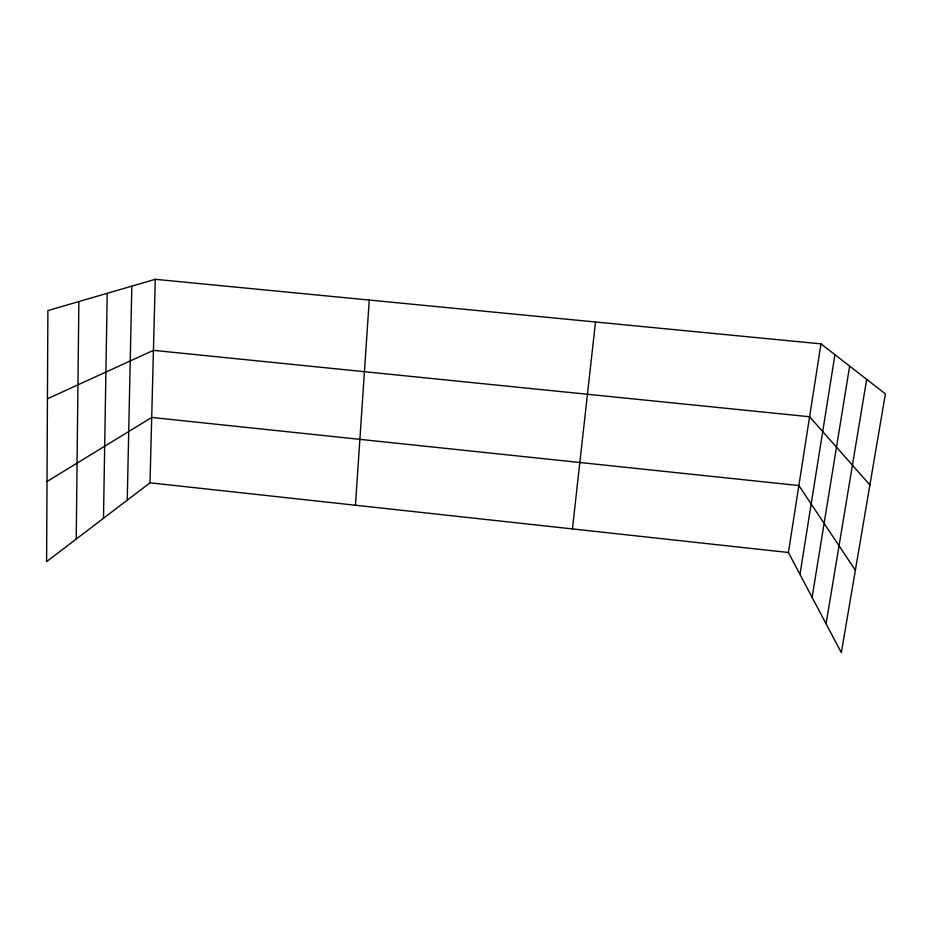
<?xml version="1.0" encoding="UTF-8"?>
<svg xmlns="http://www.w3.org/2000/svg" width="932" height="932" viewBox="0 0 932 932"><rect width="100%" height="100%" fill="white"/><g stroke="black" fill="none" stroke-linecap="round" stroke-linejoin="round"><path stroke-width="1.4" d="M76.226 539.057L78.871 301.56M103.487 518.285L107.215 293.312M127.253 500.158L131.82 286.136M155.271 279.309L47.893 310.589L46.6 561.635L150.017 482.811L155.271 279.309L820.976 343.861L885.4 393.898L841.328 652.691L788.414 552.501L820.976 343.861M355.442 505.237L369.258 300.057M572.434 528.922L595.513 322.006M799.982 574.392L834.932 354.708M812.11 597.354L849.646 366.125M826.078 623.799L866.678 379.359M47.008 481.529L151.706 417.443L798.864 485.549L855.366 570.256M47.439 398.78L153.442 350.339L809.593 416.755L869.894 484.955M150.017 482.811L788.414 552.501"/></g></svg>
